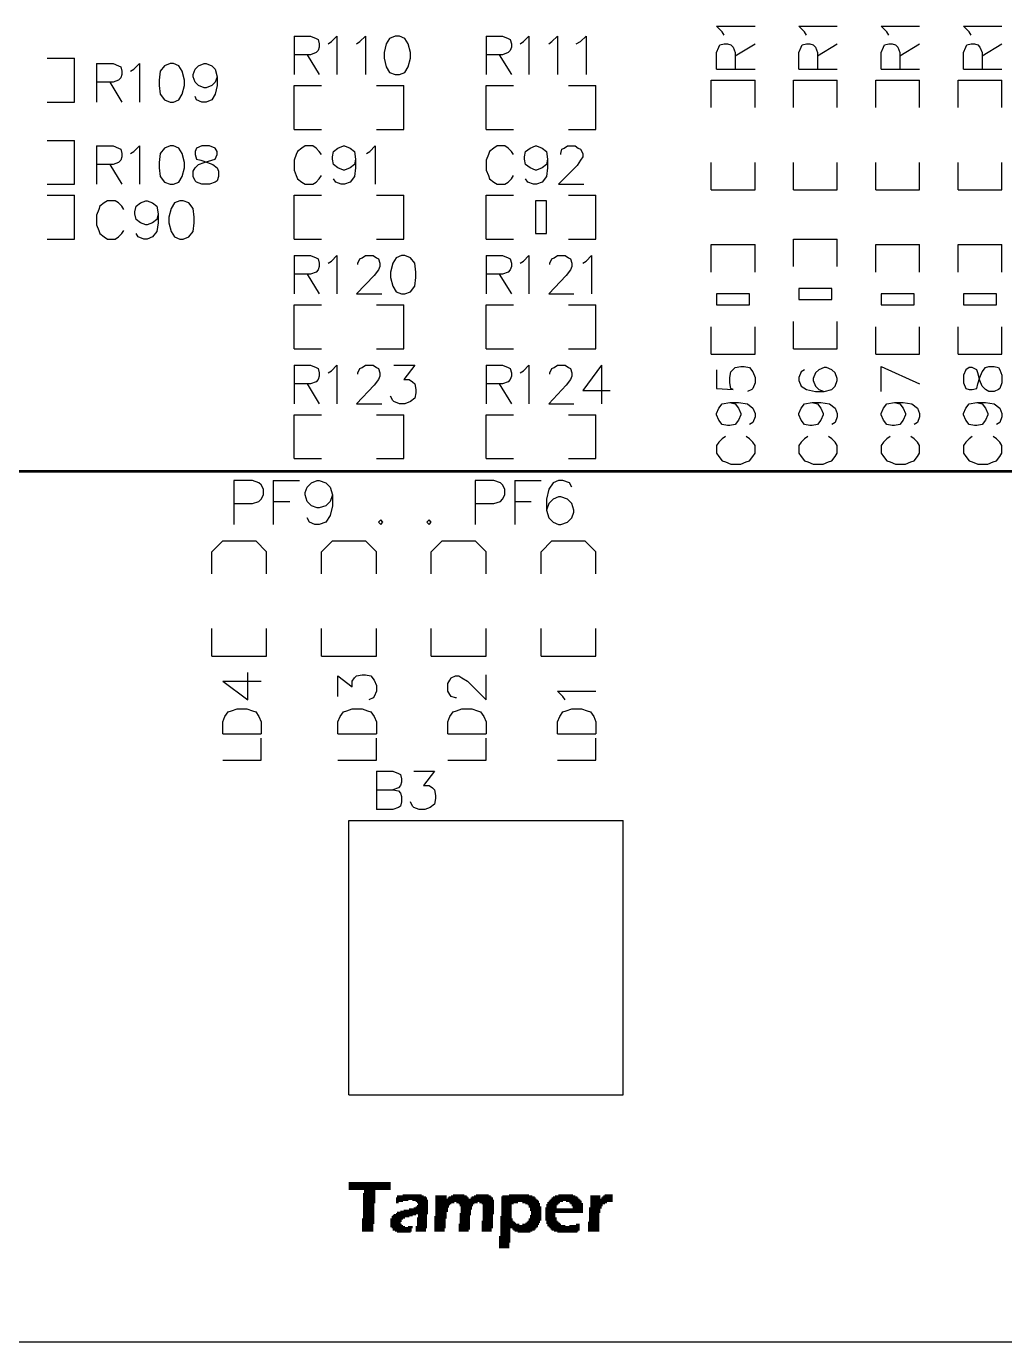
# Model space of a CAD drawing. Extents: x -0.24 to 4.91, y -0.23 to 6.58.
# Drawn here: x 1.631 to 2.522, y -0.225 to 0.974 of the extents above; entities that cross this region are included whole.
import ezdxf

# ---------------------------------------------------------------- set-up
doc = ezdxf.new("R2010")
doc.units = 0
doc.layers.get('0').update_dxf_attribs({"linetype": 'CONTINUOUS'})
doc.layers.add('mb672d', color=1, linetype='CONTINUOUS')

# ---------------------------------------------------------------- blocks, each defined once
blk = doc.blocks.new('D99')
blk.add_lwpolyline([(-0.005, -0.015), (0.005, -0.015), (0.005, 0.015), (-0.005, 0.015)], close=True)
blk = doc.blocks.new('D100')
blk.add_lwpolyline([(-0.015, -0.005), (0.015, -0.005), (0.015, 0.005), (-0.015, 0.005)], close=True)

msp = doc.modelspace()

# ---------------------------------------------------------------- linework, layer by layer
at = {"layer": 'mb672d', "color": 5}
for points in [[(2.267, 0.966), (2.265, 0.969), (2.26, 0.974), (2.295, 0.974)], [(2.342, 0.966), (2.34, 0.969), (2.335, 0.974), (2.37, 0.974)], [(2.417, 0.966), (2.415, 0.969), (2.41, 0.974), (2.445, 0.974)], [(2.492, 0.966), (2.49, 0.969), (2.485, 0.974), (2.52, 0.974)], [(1.875, 0.965), (1.875, 0.93)], [(1.875, 0.965), (1.89, 0.965), (1.895, 0.963), (1.897, 0.962), (1.898, 0.958), (1.898, 0.955), (1.897, 0.952), (1.895, 0.95), (1.89, 0.948), (1.875, 0.948)], [(1.906, 0.958), (1.909, 0.96), (1.914, 0.965), (1.914, 0.93)], [(1.932, 0.958), (1.935, 0.96), (1.94, 0.965), (1.94, 0.93)], [(1.967, 0.965), (1.962, 0.963), (1.959, 0.958), (1.957, 0.95), (1.957, 0.945), (1.959, 0.937), (1.962, 0.932), (1.967, 0.93), (1.971, 0.93), (1.976, 0.932), (1.979, 0.937), (1.981, 0.945), (1.981, 0.95), (1.979, 0.958), (1.976, 0.963), (1.971, 0.965), (1.967, 0.965)], [(2.05, 0.965), (2.05, 0.93)], [(2.05, 0.965), (2.065, 0.965), (2.07, 0.963), (2.072, 0.962), (2.073, 0.958), (2.073, 0.955), (2.072, 0.952), (2.07, 0.95), (2.065, 0.948), (2.05, 0.948)], [(2.081, 0.958), (2.084, 0.96), (2.089, 0.965), (2.089, 0.93)], [(2.107, 0.958), (2.11, 0.96), (2.115, 0.965), (2.115, 0.93)], [(2.132, 0.958), (2.136, 0.96), (2.141, 0.965), (2.141, 0.93)], [(1.887, 0.948), (1.898, 0.93)], [(2.062, 0.948), (2.073, 0.93)], [(2.26, 0.935), (2.26, 0.95), (2.262, 0.955), (2.263, 0.957), (2.267, 0.958), (2.27, 0.958), (2.273, 0.957), (2.275, 0.955), (2.277, 0.95), (2.277, 0.935)], [(2.277, 0.947), (2.295, 0.958)], [(2.335, 0.935), (2.335, 0.95), (2.337, 0.955), (2.338, 0.957), (2.342, 0.958), (2.345, 0.958), (2.348, 0.957), (2.35, 0.955), (2.352, 0.95), (2.352, 0.935)], [(2.352, 0.947), (2.37, 0.958)], [(2.41, 0.935), (2.41, 0.95), (2.412, 0.955), (2.413, 0.957), (2.417, 0.958), (2.42, 0.958), (2.423, 0.957), (2.425, 0.955), (2.427, 0.95), (2.427, 0.935)], [(2.427, 0.947), (2.445, 0.958)], [(2.485, 0.935), (2.485, 0.95), (2.487, 0.955), (2.488, 0.957), (2.492, 0.958), (2.495, 0.958), (2.498, 0.957), (2.5, 0.955), (2.502, 0.95), (2.502, 0.935)], [(2.502, 0.947), (2.52, 0.958)], [(1.65, 0.945), (1.675, 0.945)], [(1.675, 0.905), (1.675, 0.945)], [(1.695, 0.94), (1.695, 0.905)], [(1.695, 0.94), (1.71, 0.94), (1.715, 0.938), (1.717, 0.937), (1.718, 0.933), (1.718, 0.93), (1.717, 0.927), (1.715, 0.925), (1.71, 0.923), (1.695, 0.923)], [(1.726, 0.933), (1.729, 0.935), (1.734, 0.94), (1.734, 0.905)], [(1.762, 0.94), (1.757, 0.938), (1.753, 0.933), (1.752, 0.925), (1.752, 0.92), (1.753, 0.912), (1.757, 0.907), (1.762, 0.905), (1.765, 0.905), (1.77, 0.907), (1.773, 0.912), (1.775, 0.92), (1.775, 0.925), (1.773, 0.933), (1.77, 0.938), (1.765, 0.94), (1.762, 0.94)], [(1.805, 0.928), (1.803, 0.923), (1.8, 0.92), (1.795, 0.918), (1.793, 0.918), (1.788, 0.92), (1.785, 0.923), (1.783, 0.928), (1.783, 0.93), (1.785, 0.935), (1.788, 0.938), (1.793, 0.94), (1.795, 0.94), (1.8, 0.938), (1.803, 0.935), (1.805, 0.928), (1.805, 0.92), (1.803, 0.912), (1.8, 0.907), (1.795, 0.905), (1.791, 0.905), (1.786, 0.907), (1.785, 0.91)], [(2.255, 0.9), (2.255, 0.925), (2.295, 0.925)], [(2.26, 0.935), (2.295, 0.935)], [(2.295, 0.9), (2.295, 0.925)], [(2.33, 0.9), (2.33, 0.925), (2.37, 0.925)], [(2.335, 0.935), (2.37, 0.935)], [(2.37, 0.9), (2.37, 0.925)], [(2.405, 0.925), (2.445, 0.925)], [(2.405, 0.9), (2.405, 0.925)], [(2.41, 0.935), (2.445, 0.935)], [(2.445, 0.9), (2.445, 0.925)], [(2.48, 0.9), (2.48, 0.925), (2.52, 0.925)], [(2.485, 0.935), (2.52, 0.935)], [(2.52, 0.9), (2.52, 0.925)], [(1.707, 0.923), (1.718, 0.905)], [(1.875, 0.92), (1.9, 0.92)], [(1.875, 0.88), (1.875, 0.92)], [(1.95, 0.88), (1.975, 0.88), (1.975, 0.92)], [(1.95, 0.92), (1.975, 0.92)], [(2.05, 0.88), (2.05, 0.92), (2.075, 0.92)], [(2.125, 0.92), (2.15, 0.92)], [(2.15, 0.88), (2.15, 0.92)], [(1.65, 0.905), (1.675, 0.905)], [(1.875, 0.88), (1.9, 0.88)], [(2.05, 0.88), (2.075, 0.88)], [(2.125, 0.88), (2.15, 0.88)], [(1.65, 0.87), (1.675, 0.87)], [(1.675, 0.83), (1.675, 0.87)], [(1.695, 0.865), (1.695, 0.83)], [(1.695, 0.865), (1.71, 0.865), (1.715, 0.863), (1.717, 0.862), (1.718, 0.858), (1.718, 0.855), (1.717, 0.852), (1.715, 0.85), (1.71, 0.848), (1.695, 0.848)], [(1.726, 0.858), (1.729, 0.86), (1.734, 0.865), (1.734, 0.83)], [(1.762, 0.865), (1.757, 0.863), (1.753, 0.858), (1.752, 0.85), (1.752, 0.845), (1.753, 0.837), (1.757, 0.832), (1.762, 0.83), (1.765, 0.83), (1.77, 0.832), (1.773, 0.837), (1.775, 0.845), (1.775, 0.85), (1.773, 0.858), (1.77, 0.863), (1.765, 0.865), (1.762, 0.865)], [(1.791, 0.865), (1.786, 0.863), (1.785, 0.86), (1.785, 0.857), (1.786, 0.853), (1.79, 0.852), (1.796, 0.85), (1.801, 0.848), (1.805, 0.845), (1.806, 0.842), (1.806, 0.837), (1.805, 0.833), (1.803, 0.832), (1.798, 0.83), (1.791, 0.83), (1.786, 0.832), (1.785, 0.833), (1.783, 0.837), (1.783, 0.842), (1.785, 0.845), (1.788, 0.848), (1.793, 0.85), (1.8, 0.852), (1.803, 0.853), (1.805, 0.857), (1.805, 0.86), (1.803, 0.863), (1.798, 0.865), (1.791, 0.865)], [(1.9, 0.857), (1.898, 0.86), (1.895, 0.863), (1.892, 0.865), (1.885, 0.865), (1.882, 0.863), (1.878, 0.86), (1.877, 0.857), (1.875, 0.852), (1.875, 0.843), (1.877, 0.838), (1.878, 0.835), (1.882, 0.832), (1.885, 0.83), (1.892, 0.83), (1.895, 0.832), (1.898, 0.835), (1.9, 0.838)], [(1.931, 0.853), (1.93, 0.848), (1.926, 0.845), (1.921, 0.843), (1.92, 0.843), (1.915, 0.845), (1.911, 0.848), (1.91, 0.853), (1.91, 0.855), (1.911, 0.86), (1.915, 0.863), (1.92, 0.865), (1.921, 0.865), (1.926, 0.863), (1.93, 0.86), (1.931, 0.853), (1.931, 0.845), (1.93, 0.837), (1.926, 0.832), (1.921, 0.83), (1.918, 0.83), (1.913, 0.832), (1.911, 0.835)], [(1.941, 0.858), (1.944, 0.86), (1.949, 0.865), (1.949, 0.83)], [(2.075, 0.857), (2.073, 0.86), (2.07, 0.863), (2.067, 0.865), (2.06, 0.865), (2.057, 0.863), (2.053, 0.86), (2.052, 0.857), (2.05, 0.852), (2.05, 0.843), (2.052, 0.838), (2.053, 0.835), (2.057, 0.832), (2.06, 0.83), (2.067, 0.83), (2.07, 0.832), (2.073, 0.835), (2.075, 0.838)], [(2.106, 0.853), (2.105, 0.848), (2.101, 0.845), (2.096, 0.843), (2.095, 0.843), (2.09, 0.845), (2.086, 0.848), (2.085, 0.853), (2.085, 0.855), (2.086, 0.86), (2.09, 0.863), (2.095, 0.865), (2.096, 0.865), (2.101, 0.863), (2.105, 0.86), (2.106, 0.853), (2.106, 0.845), (2.105, 0.837), (2.101, 0.832), (2.096, 0.83), (2.093, 0.83), (2.088, 0.832), (2.086, 0.835)], [(2.118, 0.857), (2.118, 0.858), (2.119, 0.862), (2.121, 0.863), (2.124, 0.865), (2.131, 0.865), (2.134, 0.863), (2.136, 0.862), (2.138, 0.858), (2.138, 0.855), (2.136, 0.852), (2.133, 0.847), (2.116, 0.83), (2.139, 0.83)], [(1.707, 0.848), (1.718, 0.83)], [(2.255, 0.825), (2.255, 0.85)], [(2.295, 0.825), (2.295, 0.85)], [(2.33, 0.825), (2.33, 0.85)], [(2.37, 0.825), (2.37, 0.85)], [(2.405, 0.825), (2.405, 0.85)], [(2.405, 0.825), (2.445, 0.825), (2.445, 0.85)], [(2.48, 0.825), (2.48, 0.85)], [(2.52, 0.825), (2.52, 0.85)], [(1.65, 0.83), (1.675, 0.83)], [(1.65, 0.82), (1.675, 0.82)], [(1.675, 0.78), (1.675, 0.82)], [(1.875, 0.82), (1.9, 0.82)], [(1.875, 0.78), (1.875, 0.82)], [(1.95, 0.78), (1.975, 0.78), (1.975, 0.82)], [(1.95, 0.82), (1.975, 0.82)], [(2.05, 0.78), (2.05, 0.82), (2.075, 0.82)], [(2.125, 0.82), (2.15, 0.82)], [(2.15, 0.78), (2.15, 0.82)], [(2.255, 0.825), (2.295, 0.825)], [(2.33, 0.825), (2.37, 0.825)], [(2.48, 0.825), (2.52, 0.825)], [(1.72, 0.807), (1.718, 0.81), (1.715, 0.813), (1.712, 0.815), (1.705, 0.815), (1.702, 0.813), (1.698, 0.81), (1.697, 0.807), (1.695, 0.802), (1.695, 0.793), (1.697, 0.788), (1.698, 0.785), (1.702, 0.782), (1.705, 0.78), (1.712, 0.78), (1.715, 0.782), (1.718, 0.785), (1.72, 0.788)], [(1.751, 0.803), (1.75, 0.798), (1.746, 0.795), (1.741, 0.793), (1.74, 0.793), (1.735, 0.795), (1.731, 0.798), (1.73, 0.803), (1.73, 0.805), (1.731, 0.81), (1.735, 0.813), (1.74, 0.815), (1.741, 0.815), (1.746, 0.813), (1.75, 0.81), (1.751, 0.803), (1.751, 0.795), (1.75, 0.787), (1.746, 0.782), (1.741, 0.78), (1.738, 0.78), (1.733, 0.782), (1.731, 0.785)], [(1.771, 0.815), (1.766, 0.813), (1.763, 0.808), (1.761, 0.8), (1.761, 0.795), (1.763, 0.787), (1.766, 0.782), (1.771, 0.78), (1.774, 0.78), (1.779, 0.782), (1.783, 0.787), (1.784, 0.795), (1.784, 0.8), (1.783, 0.808), (1.779, 0.813), (1.774, 0.815), (1.771, 0.815)], [(1.65, 0.78), (1.675, 0.78)], [(1.875, 0.78), (1.9, 0.78)], [(2.05, 0.78), (2.075, 0.78)], [(2.125, 0.78), (2.15, 0.78)], [(2.33, 0.755), (2.33, 0.78), (2.37, 0.78)], [(2.37, 0.755), (2.37, 0.78)], [(2.255, 0.775), (2.295, 0.775)], [(2.255, 0.75), (2.255, 0.775)], [(2.295, 0.75), (2.295, 0.775)], [(2.405, 0.75), (2.405, 0.775), (2.445, 0.775)], [(2.445, 0.75), (2.445, 0.775)], [(2.48, 0.75), (2.48, 0.775), (2.52, 0.775)], [(2.52, 0.75), (2.52, 0.775)], [(1.875, 0.765), (1.875, 0.73)], [(1.875, 0.765), (1.89, 0.765), (1.895, 0.763), (1.897, 0.762), (1.898, 0.758), (1.898, 0.755), (1.897, 0.752), (1.895, 0.75), (1.89, 0.748), (1.875, 0.748)], [(1.906, 0.758), (1.909, 0.76), (1.914, 0.765), (1.914, 0.73)], [(1.933, 0.757), (1.933, 0.758), (1.935, 0.762), (1.937, 0.763), (1.94, 0.765), (1.947, 0.765), (1.95, 0.763), (1.952, 0.762), (1.953, 0.758), (1.953, 0.755), (1.952, 0.752), (1.948, 0.747), (1.932, 0.73), (1.955, 0.73)], [(1.973, 0.765), (1.968, 0.763), (1.965, 0.758), (1.963, 0.75), (1.963, 0.745), (1.965, 0.737), (1.968, 0.732), (1.973, 0.73), (1.976, 0.73), (1.981, 0.732), (1.985, 0.737), (1.986, 0.745), (1.986, 0.75), (1.985, 0.758), (1.981, 0.763), (1.976, 0.765), (1.973, 0.765)], [(2.05, 0.765), (2.05, 0.73)], [(2.05, 0.765), (2.065, 0.765), (2.07, 0.763), (2.072, 0.762), (2.073, 0.758), (2.073, 0.755), (2.072, 0.752), (2.07, 0.75), (2.065, 0.748), (2.05, 0.748)], [(2.081, 0.758), (2.084, 0.76), (2.089, 0.765), (2.089, 0.73)], [(2.108, 0.757), (2.108, 0.758), (2.11, 0.762), (2.112, 0.763), (2.115, 0.765), (2.122, 0.765), (2.125, 0.763), (2.127, 0.762), (2.128, 0.758), (2.128, 0.755), (2.127, 0.752), (2.123, 0.747), (2.107, 0.73), (2.13, 0.73)], [(2.138, 0.758), (2.141, 0.76), (2.146, 0.765), (2.146, 0.73)], [(1.887, 0.748), (1.898, 0.73)], [(2.062, 0.748), (2.073, 0.73)], [(1.875, 0.68), (1.875, 0.72), (1.9, 0.72)], [(1.95, 0.72), (1.975, 0.72)], [(1.975, 0.68), (1.975, 0.72)], [(2.05, 0.72), (2.075, 0.72)], [(2.05, 0.68), (2.05, 0.72)], [(2.125, 0.68), (2.15, 0.68), (2.15, 0.72)], [(2.125, 0.72), (2.15, 0.72)], [(2.255, 0.675), (2.255, 0.7)], [(2.255, 0.675), (2.295, 0.675), (2.295, 0.7)], [(2.33, 0.68), (2.33, 0.705)], [(2.37, 0.68), (2.37, 0.705)], [(2.405, 0.675), (2.405, 0.7)], [(2.445, 0.675), (2.445, 0.7)], [(2.48, 0.675), (2.48, 0.7)], [(2.52, 0.675), (2.52, 0.7)], [(1.875, 0.68), (1.9, 0.68)], [(1.95, 0.68), (1.975, 0.68)], [(2.05, 0.68), (2.075, 0.68)], [(2.33, 0.68), (2.37, 0.68)], [(2.405, 0.675), (2.445, 0.675)], [(2.48, 0.675), (2.52, 0.675)], [(1.875, 0.665), (1.875, 0.63)], [(1.875, 0.665), (1.89, 0.665), (1.895, 0.663), (1.897, 0.662), (1.898, 0.658), (1.898, 0.655), (1.897, 0.652), (1.895, 0.65), (1.89, 0.648), (1.875, 0.648)], [(1.906, 0.658), (1.909, 0.66), (1.914, 0.665), (1.914, 0.63)], [(1.933, 0.657), (1.933, 0.658), (1.935, 0.662), (1.937, 0.663), (1.94, 0.665), (1.947, 0.665), (1.95, 0.663), (1.952, 0.662), (1.953, 0.658), (1.953, 0.655), (1.952, 0.652), (1.948, 0.647), (1.932, 0.63), (1.955, 0.63)], [(1.966, 0.665), (1.985, 0.665), (1.975, 0.652), (1.98, 0.652), (1.983, 0.65), (1.985, 0.648), (1.986, 0.643), (1.986, 0.64), (1.985, 0.635), (1.981, 0.632), (1.976, 0.63), (1.971, 0.63), (1.966, 0.632), (1.965, 0.633), (1.963, 0.637)], [(2.05, 0.665), (2.05, 0.63)], [(2.05, 0.665), (2.065, 0.665), (2.07, 0.663), (2.072, 0.662), (2.073, 0.658), (2.073, 0.655), (2.072, 0.652), (2.07, 0.65), (2.065, 0.648), (2.05, 0.648)], [(2.081, 0.658), (2.084, 0.66), (2.089, 0.665), (2.089, 0.63)], [(2.108, 0.657), (2.108, 0.658), (2.11, 0.662), (2.112, 0.663), (2.115, 0.665), (2.122, 0.665), (2.125, 0.663), (2.127, 0.662), (2.128, 0.658), (2.128, 0.655), (2.127, 0.652), (2.123, 0.647), (2.107, 0.63), (2.13, 0.63)], [(2.155, 0.665), (2.138, 0.642), (2.163, 0.642)], [(2.155, 0.665), (2.155, 0.63)], [(2.26, 0.661), (2.26, 0.644), (2.275, 0.643), (2.273, 0.644), (2.272, 0.649), (2.272, 0.654), (2.273, 0.659), (2.277, 0.663), (2.282, 0.664), (2.285, 0.664), (2.29, 0.663), (2.293, 0.659), (2.295, 0.654), (2.295, 0.649), (2.293, 0.644), (2.292, 0.643), (2.288, 0.641)], [(2.34, 0.661), (2.337, 0.659), (2.335, 0.654), (2.335, 0.651), (2.337, 0.646), (2.342, 0.643), (2.35, 0.641), (2.358, 0.641), (2.365, 0.643), (2.368, 0.646), (2.37, 0.651), (2.37, 0.653), (2.368, 0.658), (2.365, 0.661), (2.36, 0.663), (2.358, 0.663), (2.353, 0.661), (2.35, 0.658), (2.348, 0.653), (2.348, 0.651), (2.35, 0.646), (2.353, 0.643), (2.358, 0.641)], [(2.41, 0.664), (2.445, 0.648)], [(2.41, 0.641), (2.41, 0.664)], [(2.485, 0.649), (2.487, 0.644), (2.49, 0.643), (2.493, 0.643), (2.497, 0.644), (2.498, 0.648), (2.5, 0.654), (2.502, 0.659), (2.505, 0.663), (2.508, 0.664), (2.513, 0.664), (2.517, 0.663), (2.518, 0.661), (2.52, 0.656), (2.52, 0.649), (2.518, 0.644), (2.517, 0.643), (2.513, 0.641), (2.508, 0.641), (2.505, 0.643), (2.502, 0.646), (2.5, 0.651), (2.498, 0.658), (2.497, 0.661), (2.493, 0.663), (2.49, 0.663), (2.487, 0.661), (2.485, 0.656), (2.485, 0.649)], [(1.887, 0.648), (1.898, 0.63)], [(2.062, 0.648), (2.073, 0.63)], [(2.272, 0.631), (2.277, 0.63), (2.28, 0.626), (2.282, 0.621), (2.282, 0.62), (2.28, 0.615), (2.277, 0.611), (2.272, 0.61), (2.27, 0.61), (2.265, 0.611), (2.262, 0.615), (2.26, 0.62), (2.26, 0.621), (2.262, 0.626), (2.265, 0.63), (2.272, 0.631), (2.28, 0.631), (2.288, 0.63), (2.293, 0.626), (2.295, 0.621), (2.295, 0.618), (2.293, 0.613), (2.29, 0.611)], [(2.347, 0.631), (2.352, 0.63), (2.355, 0.626), (2.357, 0.621), (2.357, 0.62), (2.355, 0.615), (2.352, 0.611), (2.347, 0.61), (2.345, 0.61), (2.34, 0.611), (2.337, 0.615), (2.335, 0.62), (2.335, 0.621), (2.337, 0.626), (2.34, 0.63), (2.347, 0.631), (2.355, 0.631), (2.363, 0.63), (2.368, 0.626), (2.37, 0.621), (2.37, 0.618), (2.368, 0.613), (2.365, 0.611)], [(2.422, 0.631), (2.427, 0.63), (2.43, 0.626), (2.432, 0.621), (2.432, 0.62), (2.43, 0.615), (2.427, 0.611), (2.422, 0.61), (2.42, 0.61), (2.415, 0.611), (2.412, 0.615), (2.41, 0.62), (2.41, 0.621), (2.412, 0.626), (2.415, 0.63), (2.422, 0.631), (2.43, 0.631), (2.438, 0.63), (2.443, 0.626), (2.445, 0.621), (2.445, 0.618), (2.443, 0.613), (2.44, 0.611)], [(2.497, 0.631), (2.502, 0.63), (2.505, 0.626), (2.507, 0.621), (2.507, 0.62), (2.505, 0.615), (2.502, 0.611), (2.497, 0.61), (2.495, 0.61), (2.49, 0.611), (2.487, 0.615), (2.485, 0.62), (2.485, 0.621), (2.487, 0.626), (2.49, 0.63), (2.497, 0.631), (2.505, 0.631), (2.513, 0.63), (2.518, 0.626), (2.52, 0.621), (2.52, 0.618), (2.518, 0.613), (2.515, 0.611)], [(1.875, 0.58), (1.875, 0.62), (1.9, 0.62)], [(1.95, 0.62), (1.975, 0.62)], [(1.975, 0.58), (1.975, 0.62)], [(2.05, 0.62), (2.075, 0.62)], [(2.05, 0.58), (2.05, 0.62)], [(2.125, 0.58), (2.15, 0.58), (2.15, 0.62)], [(2.125, 0.62), (2.15, 0.62)], [(2.268, 0.6), (2.265, 0.598), (2.262, 0.595), (2.26, 0.592), (2.26, 0.585), (2.262, 0.582), (2.265, 0.578), (2.268, 0.577), (2.273, 0.575), (2.282, 0.575), (2.287, 0.577), (2.29, 0.578), (2.293, 0.582), (2.295, 0.585), (2.295, 0.592), (2.293, 0.595), (2.29, 0.598), (2.287, 0.6)], [(2.343, 0.6), (2.34, 0.598), (2.337, 0.595), (2.335, 0.592), (2.335, 0.585), (2.337, 0.582), (2.34, 0.578), (2.343, 0.577), (2.348, 0.575), (2.357, 0.575), (2.362, 0.577), (2.365, 0.578), (2.368, 0.582), (2.37, 0.585), (2.37, 0.592), (2.368, 0.595), (2.365, 0.598), (2.362, 0.6)], [(2.418, 0.6), (2.415, 0.598), (2.412, 0.595), (2.41, 0.592), (2.41, 0.585), (2.412, 0.582), (2.415, 0.578), (2.418, 0.577), (2.423, 0.575), (2.432, 0.575), (2.437, 0.577), (2.44, 0.578), (2.443, 0.582), (2.445, 0.585), (2.445, 0.592), (2.443, 0.595), (2.44, 0.598), (2.437, 0.6)], [(2.493, 0.6), (2.49, 0.598), (2.487, 0.595), (2.485, 0.592), (2.485, 0.585), (2.487, 0.582), (2.49, 0.578), (2.493, 0.577), (2.498, 0.575), (2.507, 0.575), (2.512, 0.577), (2.515, 0.578), (2.518, 0.582), (2.52, 0.585), (2.52, 0.592), (2.518, 0.595), (2.515, 0.598), (2.512, 0.6)], [(1.875, 0.58), (1.9, 0.58)], [(1.95, 0.58), (1.975, 0.58)], [(2.05, 0.58), (2.075, 0.58)], [(0.306, 0.568), (3.614, 0.568)], [(0.312, 0.569), (3.617, 0.569)], [(1.82, 0.539), (1.837, 0.539), (1.843, 0.541), (1.845, 0.543), (1.847, 0.547), (1.847, 0.552), (1.845, 0.556), (1.843, 0.558), (1.837, 0.56), (1.82, 0.56), (1.82, 0.52)], [(1.856, 0.56), (1.856, 0.52)], [(1.856, 0.56), (1.88, 0.56)], [(1.91, 0.547), (1.908, 0.541), (1.904, 0.537), (1.898, 0.535), (1.896, 0.535), (1.891, 0.537), (1.887, 0.541), (1.885, 0.547), (1.885, 0.549), (1.887, 0.554), (1.891, 0.558), (1.896, 0.56), (1.898, 0.56), (1.904, 0.558), (1.908, 0.554), (1.91, 0.547), (1.91, 0.537), (1.908, 0.528), (1.904, 0.522), (1.898, 0.52), (1.894, 0.52), (1.889, 0.522), (1.887, 0.526)], [(2.04, 0.539), (2.057, 0.539), (2.063, 0.541), (2.065, 0.543), (2.067, 0.547), (2.067, 0.552), (2.065, 0.556), (2.063, 0.558), (2.057, 0.56), (2.04, 0.56), (2.04, 0.52)], [(2.076, 0.56), (2.076, 0.52)], [(2.076, 0.56), (2.1, 0.56)], [(2.128, 0.554), (2.126, 0.558), (2.12, 0.56), (2.116, 0.56), (2.111, 0.558), (2.107, 0.552), (2.105, 0.543), (2.105, 0.533), (2.107, 0.526), (2.111, 0.522), (2.116, 0.52), (2.118, 0.52), (2.124, 0.522), (2.128, 0.526), (2.13, 0.531), (2.13, 0.533), (2.128, 0.539), (2.124, 0.543), (2.118, 0.545), (2.116, 0.545), (2.111, 0.543), (2.107, 0.539), (2.105, 0.533)], [(1.856, 0.541), (1.871, 0.541)], [(2.076, 0.541), (2.091, 0.541)], [(1.954, 0.524), (1.952, 0.522), (1.954, 0.52), (1.956, 0.522), (1.954, 0.524)], [(1.998, 0.524), (1.996, 0.522), (1.998, 0.52), (2, 0.522), (1.998, 0.524)], [(1.8, 0.495), (1.81, 0.505)], [(1.81, 0.505), (1.84, 0.505)], [(1.84, 0.505), (1.85, 0.495)], [(1.9, 0.495), (1.91, 0.505)], [(1.91, 0.505), (1.94, 0.505)], [(1.94, 0.505), (1.95, 0.495)], [(2, 0.495), (2.01, 0.505)], [(2.01, 0.505), (2.04, 0.505)], [(2.04, 0.505), (2.05, 0.495)], [(2.1, 0.495), (2.11, 0.505)], [(2.11, 0.505), (2.14, 0.505)], [(2.14, 0.505), (2.15, 0.495)], [(1.8, 0.475), (1.8, 0.495)], [(1.85, 0.475), (1.85, 0.495)], [(1.9, 0.475), (1.9, 0.495)], [(1.95, 0.475), (1.95, 0.495)], [(2, 0.475), (2, 0.495)], [(2.05, 0.475), (2.05, 0.495)], [(2.1, 0.475), (2.1, 0.495)], [(2.15, 0.475), (2.15, 0.495)], [(1.8, 0.4), (1.8, 0.425)], [(1.8, 0.4), (1.85, 0.4), (1.85, 0.425)], [(1.9, 0.4), (1.9, 0.425)], [(1.9, 0.4), (1.95, 0.4), (1.95, 0.425)], [(2, 0.4), (2, 0.425)], [(2, 0.4), (2.05, 0.4), (2.05, 0.425)], [(2.1, 0.4), (2.1, 0.425)], [(2.1, 0.4), (2.15, 0.4), (2.15, 0.425)], [(1.81, 0.377), (1.833, 0.36), (1.833, 0.385)], [(1.81, 0.377), (1.845, 0.377)], [(1.915, 0.363), (1.915, 0.382), (1.928, 0.372), (1.928, 0.377), (1.93, 0.38), (1.932, 0.382), (1.937, 0.383), (1.94, 0.383), (1.945, 0.382), (1.948, 0.378), (1.95, 0.373), (1.95, 0.368), (1.948, 0.363), (1.947, 0.362), (1.943, 0.36)], [(2.023, 0.362), (2.022, 0.362), (2.018, 0.363), (2.017, 0.365), (2.015, 0.368), (2.015, 0.375), (2.017, 0.378), (2.018, 0.38), (2.022, 0.382), (2.025, 0.382), (2.028, 0.38), (2.033, 0.377), (2.05, 0.36), (2.05, 0.383)], [(2.122, 0.36), (2.12, 0.363), (2.115, 0.368), (2.15, 0.368)], [(1.81, 0.329), (1.81, 0.34), (1.812, 0.345), (1.815, 0.349), (1.818, 0.35), (1.823, 0.352), (1.832, 0.352), (1.837, 0.35), (1.84, 0.349), (1.843, 0.345), (1.845, 0.34), (1.845, 0.329)], [(1.915, 0.329), (1.915, 0.34), (1.917, 0.345), (1.92, 0.349), (1.923, 0.35), (1.928, 0.352), (1.937, 0.352), (1.942, 0.35), (1.945, 0.349), (1.948, 0.345), (1.95, 0.34), (1.95, 0.329)], [(2.015, 0.329), (2.015, 0.34), (2.017, 0.345), (2.02, 0.349), (2.023, 0.35), (2.028, 0.352), (2.037, 0.352), (2.042, 0.35), (2.045, 0.349), (2.048, 0.345), (2.05, 0.34), (2.05, 0.329)], [(2.115, 0.329), (2.115, 0.34), (2.117, 0.345), (2.12, 0.349), (2.123, 0.35), (2.128, 0.352), (2.137, 0.352), (2.142, 0.35), (2.145, 0.349), (2.148, 0.345), (2.15, 0.34), (2.15, 0.329)], [(1.81, 0.329), (1.845, 0.329)], [(1.81, 0.305), (1.845, 0.305), (1.845, 0.325)], [(1.915, 0.329), (1.95, 0.329)], [(1.915, 0.305), (1.95, 0.305), (1.95, 0.325)], [(2.015, 0.329), (2.05, 0.329)], [(2.015, 0.305), (2.05, 0.305), (2.05, 0.325)], [(2.115, 0.329), (2.15, 0.329)], [(2.115, 0.305), (2.15, 0.305), (2.15, 0.325)], [(1.95, 0.295), (1.95, 0.26)], [(1.95, 0.295), (1.965, 0.295), (1.97, 0.293), (1.972, 0.292), (1.973, 0.288), (1.973, 0.285), (1.972, 0.282), (1.97, 0.28), (1.965, 0.278)], [(1.984, 0.295), (2.003, 0.295), (1.993, 0.282), (1.998, 0.282), (2.001, 0.28), (2.003, 0.278), (2.004, 0.273), (2.004, 0.27), (2.003, 0.265), (1.999, 0.262), (1.994, 0.26), (1.989, 0.26), (1.984, 0.262), (1.983, 0.263), (1.981, 0.267)], [(1.95, 0.278), (1.965, 0.278), (1.97, 0.277), (1.972, 0.275), (1.973, 0.272), (1.973, 0.267), (1.972, 0.263), (1.97, 0.262), (1.965, 0.26), (1.95, 0.26)], [(1.925, 0), (1.925, 0.25), (2.175, 0.25)], [(2.175, 0), (2.175, 0.25)], [(1.925, 0), (2.175, 0)], [(1.925, -0.08), (1.963, -0.08)], [(1.925, -0.081), (1.963, -0.081)], [(1.925, -0.082), (1.963, -0.082)], [(1.925, -0.083), (1.963, -0.083)], [(1.925, -0.084), (1.963, -0.084)], [(1.925, -0.085), (1.963, -0.085)], [(1.925, -0.086), (1.963, -0.086)], [(1.938, -0.09), (1.949, -0.09)], [(1.938, -0.091), (1.949, -0.091)], [(1.938, -0.092), (1.949, -0.092)], [(1.938, -0.093), (1.949, -0.093)], [(1.938, -0.094), (1.949, -0.094)], [(1.938, -0.095), (1.949, -0.095)], [(1.939, -0.087), (1.949, -0.087)], [(1.939, -0.088), (1.949, -0.088)], [(1.939, -0.089), (1.949, -0.089)], [(1.968, -0.094), (1.996, -0.094)], [(1.968, -0.095), (1.996, -0.095)], [(1.969, -0.092), (1.993, -0.092)], [(1.969, -0.093), (1.995, -0.093)], [(1.974, -0.091), (1.991, -0.091)], [(2.004, -0.092), (2.014, -0.092)], [(2.004, -0.093), (2.014, -0.093)], [(2.004, -0.094), (2.014, -0.094)], [(2.004, -0.095), (2.056, -0.095)], [(2.015, -0.094), (2.034, -0.094)], [(2.016, -0.093), (2.033, -0.093)], [(2.018, -0.092), (2.032, -0.092)], [(2.02, -0.091), (2.03, -0.091)], [(2.036, -0.094), (2.056, -0.094)], [(2.037, -0.093), (2.055, -0.093)], [(2.039, -0.092), (2.054, -0.092)], [(2.041, -0.091), (2.052, -0.091)], [(2.064, -0.093), (2.094, -0.093)], [(2.064, -0.094), (2.095, -0.094)], [(2.064, -0.095), (2.096, -0.095)], [(2.065, -0.092), (2.092, -0.092)], [(2.071, -0.091), (2.089, -0.091)], [(2.109, -0.095), (2.135, -0.095)], [(2.11, -0.094), (2.134, -0.094)], [(2.111, -0.093), (2.133, -0.093)], [(2.113, -0.092), (2.131, -0.092)], [(2.116, -0.091), (2.129, -0.091)], [(2.145, -0.092), (2.154, -0.092)], [(2.145, -0.093), (2.154, -0.093)], [(2.145, -0.094), (2.154, -0.094)], [(2.145, -0.095), (2.165, -0.095)], [(2.155, -0.094), (2.165, -0.094)], [(2.156, -0.093), (2.165, -0.093)], [(2.157, -0.092), (2.165, -0.092)], [(2.158, -0.091), (2.165, -0.091)], [(1.938, -0.096), (1.949, -0.096)], [(1.938, -0.097), (1.949, -0.097)], [(1.938, -0.098), (1.949, -0.098)], [(1.938, -0.099), (1.948, -0.099)], [(1.938, -0.1), (1.948, -0.1)], [(1.938, -0.101), (1.948, -0.101)], [(1.938, -0.102), (1.948, -0.102)], [(1.938, -0.103), (1.948, -0.103)], [(1.938, -0.104), (1.948, -0.104)], [(1.938, -0.105), (1.948, -0.105)], [(1.938, -0.106), (1.948, -0.106)], [(1.938, -0.107), (1.948, -0.107)], [(1.968, -0.096), (1.979, -0.096)], [(1.968, -0.097), (1.974, -0.097)], [(1.968, -0.098), (1.97, -0.098)], [(1.969, -0.107), (1.997, -0.107)], [(1.972, -0.106), (1.997, -0.106)], [(1.975, -0.105), (1.997, -0.105)], [(1.98, -0.104), (1.997, -0.104)], [(1.983, -0.096), (1.997, -0.096)], [(1.984, -0.103), (1.997, -0.103)], [(1.986, -0.097), (1.997, -0.097)], [(1.986, -0.102), (1.997, -0.102)], [(1.987, -0.098), (1.997, -0.098)], [(1.987, -0.101), (1.997, -0.101)], [(1.988, -0.099), (1.997, -0.099)], [(1.988, -0.1), (1.997, -0.1)], [(2.004, -0.096), (2.057, -0.096)], [(2.004, -0.097), (2.057, -0.097)], [(2.004, -0.098), (2.021, -0.098)], [(2.004, -0.099), (2.018, -0.099)], [(2.004, -0.1), (2.017, -0.1)], [(2.004, -0.101), (2.016, -0.101)], [(2.004, -0.102), (2.016, -0.102)], [(2.004, -0.103), (2.015, -0.103)], [(2.004, -0.104), (2.015, -0.104)], [(2.004, -0.105), (2.015, -0.105)], [(2.004, -0.106), (2.015, -0.106)], [(2.004, -0.107), (2.014, -0.107)], [(2.023, -0.098), (2.042, -0.098)], [(2.025, -0.099), (2.039, -0.099)], [(2.026, -0.1), (2.038, -0.1)], [(2.026, -0.101), (2.038, -0.101)], [(2.027, -0.102), (2.037, -0.102)], [(2.027, -0.103), (2.037, -0.103)], [(2.027, -0.104), (2.037, -0.104)], [(2.027, -0.105), (2.036, -0.105)], [(2.027, -0.106), (2.036, -0.106)], [(2.027, -0.107), (2.036, -0.107)], [(2.044, -0.098), (2.057, -0.098)], [(2.046, -0.099), (2.057, -0.099)], [(2.047, -0.1), (2.057, -0.1)], [(2.047, -0.101), (2.057, -0.101)], [(2.047, -0.102), (2.057, -0.102)], [(2.047, -0.103), (2.057, -0.103)], [(2.047, -0.104), (2.057, -0.104)], [(2.047, -0.105), (2.057, -0.105)], [(2.047, -0.106), (2.057, -0.106)], [(2.047, -0.107), (2.057, -0.107)], [(2.064, -0.096), (2.097, -0.096)], [(2.064, -0.097), (2.098, -0.097)], [(2.064, -0.098), (2.079, -0.098)], [(2.064, -0.099), (2.075, -0.099)], [(2.064, -0.1), (2.073, -0.1)], [(2.064, -0.101), (2.073, -0.101)], [(2.064, -0.102), (2.073, -0.102)], [(2.064, -0.103), (2.073, -0.103)], [(2.064, -0.104), (2.073, -0.104)], [(2.064, -0.105), (2.073, -0.105)], [(2.064, -0.106), (2.073, -0.106)], [(2.064, -0.107), (2.073, -0.107)], [(2.083, -0.098), (2.098, -0.098)], [(2.086, -0.099), (2.099, -0.099)], [(2.088, -0.1), (2.099, -0.1)], [(2.089, -0.101), (2.099, -0.101)], [(2.089, -0.102), (2.1, -0.102)], [(2.09, -0.103), (2.1, -0.103)], [(2.09, -0.104), (2.1, -0.104)], [(2.09, -0.105), (2.1, -0.105)], [(2.091, -0.106), (2.1, -0.106)], [(2.091, -0.107), (2.1, -0.107)], [(2.104, -0.103), (2.114, -0.103)], [(2.104, -0.104), (2.138, -0.104)], [(2.104, -0.105), (2.138, -0.105)], [(2.104, -0.106), (2.138, -0.106)], [(2.104, -0.107), (2.138, -0.107)], [(2.105, -0.1), (2.115, -0.1)], [(2.105, -0.101), (2.114, -0.101)], [(2.105, -0.102), (2.114, -0.102)], [(2.106, -0.098), (2.117, -0.098)], [(2.106, -0.099), (2.116, -0.099)], [(2.107, -0.097), (2.12, -0.097)], [(2.108, -0.096), (2.136, -0.096)], [(2.123, -0.097), (2.137, -0.097)], [(2.126, -0.098), (2.137, -0.098)], [(2.127, -0.099), (2.138, -0.099)], [(2.128, -0.1), (2.138, -0.1)], [(2.128, -0.101), (2.138, -0.101)], [(2.129, -0.102), (2.138, -0.102)], [(2.129, -0.103), (2.138, -0.103)], [(2.144, -0.103), (2.155, -0.103)], [(2.144, -0.104), (2.154, -0.104)], [(2.144, -0.105), (2.154, -0.105)], [(2.144, -0.106), (2.154, -0.106)], [(2.144, -0.107), (2.154, -0.107)], [(2.145, -0.096), (2.165, -0.096)], [(2.145, -0.097), (2.165, -0.097)], [(2.145, -0.098), (2.16, -0.098)], [(2.145, -0.099), (2.158, -0.099)], [(2.145, -0.1), (2.156, -0.1)], [(2.145, -0.101), (2.156, -0.101)], [(2.145, -0.102), (2.155, -0.102)], [(1.937, -0.113), (1.948, -0.113)], [(1.937, -0.114), (1.948, -0.114)], [(1.937, -0.115), (1.948, -0.115)], [(1.937, -0.116), (1.948, -0.116)], [(1.937, -0.117), (1.948, -0.117)], [(1.937, -0.118), (1.947, -0.118)], [(1.937, -0.119), (1.947, -0.119)], [(1.938, -0.108), (1.948, -0.108)], [(1.938, -0.109), (1.948, -0.109)], [(1.938, -0.11), (1.948, -0.11)], [(1.938, -0.111), (1.948, -0.111)], [(1.938, -0.112), (1.948, -0.112)], [(1.963, -0.113), (1.974, -0.113)], [(1.963, -0.114), (1.973, -0.114)], [(1.963, -0.115), (1.973, -0.115)], [(1.963, -0.116), (1.972, -0.116)], [(1.963, -0.117), (1.972, -0.117)], [(1.963, -0.118), (1.973, -0.118)], [(1.963, -0.119), (1.974, -0.119)], [(1.964, -0.111), (1.98, -0.111)], [(1.964, -0.112), (1.976, -0.112)], [(1.965, -0.11), (1.983, -0.11)], [(1.966, -0.109), (1.986, -0.109)], [(1.968, -0.108), (1.997, -0.108)], [(1.987, -0.112), (1.996, -0.112)], [(1.987, -0.113), (1.996, -0.113)], [(1.987, -0.114), (1.996, -0.114)], [(1.987, -0.115), (1.996, -0.115)], [(1.987, -0.116), (1.996, -0.116)], [(1.987, -0.117), (1.996, -0.117)], [(1.987, -0.118), (1.996, -0.118)], [(1.987, -0.119), (1.996, -0.119)], [(1.988, -0.109), (1.996, -0.109)], [(1.988, -0.11), (1.996, -0.11)], [(1.988, -0.111), (1.996, -0.111)], [(2.003, -0.111), (2.014, -0.111)], [(2.003, -0.112), (2.014, -0.112)], [(2.003, -0.113), (2.013, -0.113)], [(2.003, -0.114), (2.013, -0.114)], [(2.003, -0.115), (2.013, -0.115)], [(2.003, -0.116), (2.013, -0.116)], [(2.003, -0.117), (2.013, -0.117)], [(2.003, -0.118), (2.013, -0.118)], [(2.003, -0.119), (2.013, -0.119)], [(2.004, -0.108), (2.014, -0.108)], [(2.004, -0.109), (2.014, -0.109)], [(2.004, -0.11), (2.014, -0.11)], [(2.025, -0.118), (2.035, -0.118)], [(2.025, -0.119), (2.035, -0.119)], [(2.026, -0.108), (2.036, -0.108)], [(2.026, -0.109), (2.036, -0.109)], [(2.026, -0.11), (2.035, -0.11)], [(2.026, -0.111), (2.035, -0.111)], [(2.026, -0.112), (2.035, -0.112)], [(2.026, -0.113), (2.035, -0.113)], [(2.026, -0.114), (2.035, -0.114)], [(2.026, -0.115), (2.035, -0.115)], [(2.026, -0.116), (2.035, -0.116)], [(2.026, -0.117), (2.035, -0.117)], [(2.046, -0.115), (2.056, -0.115)], [(2.046, -0.116), (2.056, -0.116)], [(2.046, -0.117), (2.056, -0.117)], [(2.046, -0.118), (2.056, -0.118)], [(2.046, -0.119), (2.056, -0.119)], [(2.047, -0.108), (2.057, -0.108)], [(2.047, -0.109), (2.056, -0.109)], [(2.047, -0.11), (2.056, -0.11)], [(2.047, -0.111), (2.056, -0.111)], [(2.047, -0.112), (2.056, -0.112)], [(2.047, -0.113), (2.056, -0.113)], [(2.047, -0.114), (2.056, -0.114)], [(2.063, -0.111), (2.073, -0.111)], [(2.063, -0.112), (2.073, -0.112)], [(2.063, -0.113), (2.074, -0.113)], [(2.063, -0.114), (2.074, -0.114)], [(2.063, -0.115), (2.075, -0.115)], [(2.063, -0.116), (2.076, -0.116)], [(2.063, -0.117), (2.077, -0.117)], [(2.063, -0.118), (2.08, -0.118)], [(2.063, -0.119), (2.097, -0.119)], [(2.064, -0.108), (2.073, -0.108)], [(2.064, -0.109), (2.073, -0.109)], [(2.064, -0.11), (2.073, -0.11)], [(2.083, -0.118), (2.098, -0.118)], [(2.086, -0.117), (2.098, -0.117)], [(2.087, -0.116), (2.099, -0.116)], [(2.088, -0.115), (2.099, -0.115)], [(2.089, -0.113), (2.1, -0.113)], [(2.089, -0.114), (2.1, -0.114)], [(2.09, -0.11), (2.1, -0.11)], [(2.09, -0.111), (2.1, -0.111)], [(2.09, -0.112), (2.1, -0.112)], [(2.091, -0.108), (2.1, -0.108)], [(2.091, -0.109), (2.1, -0.109)], [(2.104, -0.108), (2.113, -0.108)], [(2.104, -0.109), (2.113, -0.109)], [(2.104, -0.11), (2.113, -0.11)], [(2.104, -0.111), (2.113, -0.111)], [(2.104, -0.112), (2.114, -0.112)], [(2.104, -0.113), (2.114, -0.113)], [(2.104, -0.114), (2.114, -0.114)], [(2.105, -0.115), (2.115, -0.115)], [(2.105, -0.116), (2.116, -0.116)], [(2.105, -0.117), (2.117, -0.117)], [(2.106, -0.118), (2.118, -0.118)], [(2.106, -0.119), (2.122, -0.119)], [(2.126, -0.119), (2.135, -0.119)], [(2.132, -0.118), (2.135, -0.118)], [(2.143, -0.116), (2.153, -0.116)], [(2.143, -0.117), (2.153, -0.117)], [(2.143, -0.118), (2.153, -0.118)], [(2.143, -0.119), (2.153, -0.119)], [(2.144, -0.108), (2.153, -0.108)], [(2.144, -0.109), (2.153, -0.109)], [(2.144, -0.11), (2.153, -0.11)], [(2.144, -0.111), (2.153, -0.111)], [(2.144, -0.112), (2.153, -0.112)], [(2.144, -0.113), (2.153, -0.113)], [(2.144, -0.114), (2.153, -0.114)], [(2.144, -0.115), (2.153, -0.115)], [(1.937, -0.12), (1.947, -0.12)], [(1.937, -0.121), (1.947, -0.121)], [(1.937, -0.122), (1.947, -0.122)], [(1.937, -0.123), (1.947, -0.123)], [(1.937, -0.124), (1.947, -0.124)], [(1.963, -0.12), (1.976, -0.12)], [(1.964, -0.121), (1.983, -0.121)], [(1.965, -0.122), (1.982, -0.122)], [(1.965, -0.123), (1.982, -0.123)], [(1.967, -0.124), (1.982, -0.124)], [(1.969, -0.125), (1.981, -0.125)], [(1.979, -0.12), (1.983, -0.12)], [(1.986, -0.12), (1.996, -0.12)], [(1.986, -0.121), (1.996, -0.121)], [(1.986, -0.122), (1.995, -0.122)], [(1.986, -0.123), (1.995, -0.123)], [(1.986, -0.124), (1.995, -0.124)], [(2.003, -0.12), (2.013, -0.12)], [(2.003, -0.121), (2.013, -0.121)], [(2.003, -0.122), (2.012, -0.122)], [(2.003, -0.123), (2.012, -0.123)], [(2.003, -0.124), (2.012, -0.124)], [(2.025, -0.12), (2.035, -0.12)], [(2.025, -0.121), (2.035, -0.121)], [(2.025, -0.122), (2.035, -0.122)], [(2.025, -0.123), (2.034, -0.123)], [(2.025, -0.124), (2.034, -0.124)], [(2.046, -0.12), (2.056, -0.12)], [(2.046, -0.121), (2.056, -0.121)], [(2.046, -0.122), (2.055, -0.122)], [(2.046, -0.123), (2.055, -0.123)], [(2.046, -0.124), (2.055, -0.124)], [(2.062, -0.129), (2.072, -0.129)], [(2.062, -0.13), (2.072, -0.13)], [(2.062, -0.131), (2.072, -0.131)], [(2.063, -0.12), (2.097, -0.12)], [(2.063, -0.121), (2.096, -0.121)], [(2.063, -0.122), (2.072, -0.122)], [(2.063, -0.123), (2.072, -0.123)], [(2.063, -0.124), (2.072, -0.124)], [(2.063, -0.125), (2.072, -0.125)], [(2.063, -0.126), (2.072, -0.126)], [(2.063, -0.127), (2.072, -0.127)], [(2.063, -0.128), (2.072, -0.128)], [(2.074, -0.122), (2.095, -0.122)], [(2.075, -0.123), (2.094, -0.123)], [(2.076, -0.124), (2.092, -0.124)], [(2.079, -0.125), (2.09, -0.125)], [(2.107, -0.12), (2.135, -0.12)], [(2.108, -0.121), (2.135, -0.121)], [(2.109, -0.122), (2.135, -0.122)], [(2.11, -0.123), (2.135, -0.123)], [(2.112, -0.124), (2.134, -0.124)], [(2.115, -0.125), (2.133, -0.125)], [(2.143, -0.12), (2.153, -0.12)], [(2.143, -0.121), (2.153, -0.121)], [(2.143, -0.122), (2.153, -0.122)], [(2.143, -0.123), (2.153, -0.123)], [(2.143, -0.124), (2.153, -0.124)], [(2.062, -0.132), (2.072, -0.132)], [(2.062, -0.133), (2.072, -0.133)], [(2.062, -0.134), (2.072, -0.134)], [(2.062, -0.135), (2.071, -0.135)], [(2.062, -0.136), (2.071, -0.136)], [(2.062, -0.137), (2.071, -0.137)], [(2.062, -0.138), (2.071, -0.138)], [(2.062, -0.139), (2.071, -0.139)], [(-0.225, -0.225), (4.275, -0.225)]]:
    msp.add_lwpolyline(points, dxfattribs=at)
at = {"layer": 'mb672d', "color": 1}
msp.add_lwpolyline([(-0.225, -0.225), (4.275, -0.225)], dxfattribs=at)

# ---------------------------------------------------------------- block references
at = {"layer": 'mb672d'}
for name, p in [('D99', (2.1, 0.8)), ('D100', (2.35, 0.73)), ('D100', (2.275, 0.725)), ('D100', (2.425, 0.725)), ('D100', (2.5, 0.725))]:
    msp.add_blockref(name, p, dxfattribs=at)

doc.saveas('drawing.dxf')
